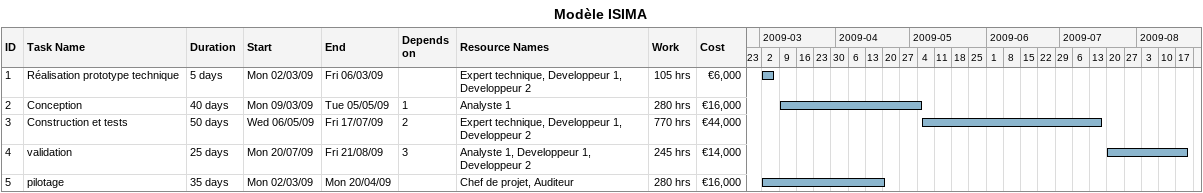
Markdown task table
Modèle ISIMA

| ID | Task | Duration | Start | Finish | Predecessors | Resources | Work (h) | Cost (€) |
|---|---|---|---|---|---|---|---|---|
| 1 | Réalisation prototype technique | 5d | 2009-03-02 | 2009-03-06 |  | Expert technique, Developpeur 1, Developpeur 2 | 105 | 6000 |
| 2 | Conception | 40d | 2009-03-09 | 2009-05-05 | 1 | Analyste 1 | 280 | 16000 |
| 3 | Construction et tests | 50d | 2009-05-06 | 2009-07-17 | 2 | Expert technique, Developpeur 1, Developpeur 2 | 770 | 44000 |
| 4 | validation | 25d | 2009-07-20 | 2009-08-21 | 3 | Analyste 1, Developpeur 1, Developpeur 2 | 245 | 14000 |
| 5 | pilotage | 35d | 2009-03-02 | 2009-04-20 |  | Chef de projet, Auditeur | 280 | 16000 |
